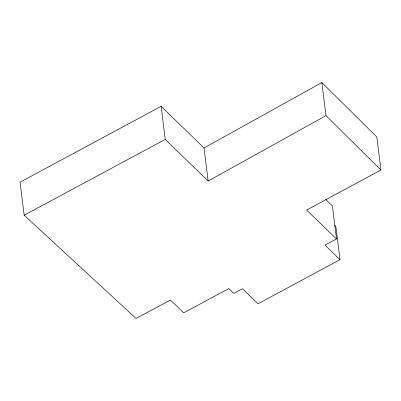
<?xml version="1.0" encoding="UTF-8"?>
<svg xmlns="http://www.w3.org/2000/svg" width="401" height="401" viewBox="0 0 401 401"><rect width="100%" height="100%" fill="white"/><g stroke="black" fill="none" stroke-linecap="round" stroke-linejoin="round"><path stroke-width="0.6" d="M204.024 147.979L321.863 82.561L376.835 136.982L380.95 170.029L306.595 210.049L336.524 238.956L325.036 245.121L340.013 259.678L258.018 303.773L242.525 288.74L233.808 293.397L228.841 288.6L183.688 312.835L170.45 300.023L136.059 318.439L24.165 215.227L20.05 182.179L161.132 106.34L204.024 147.979L208.139 181.026L325.978 115.608L321.863 82.561M24.165 215.227L165.247 139.388L161.132 106.34M325.707 199.437L332.404 205.913L336.524 238.956M165.247 139.388L208.139 181.026M334.574 225.347L335.898 226.63L340.013 259.678M325.978 115.608L380.95 170.029"/></g></svg>
